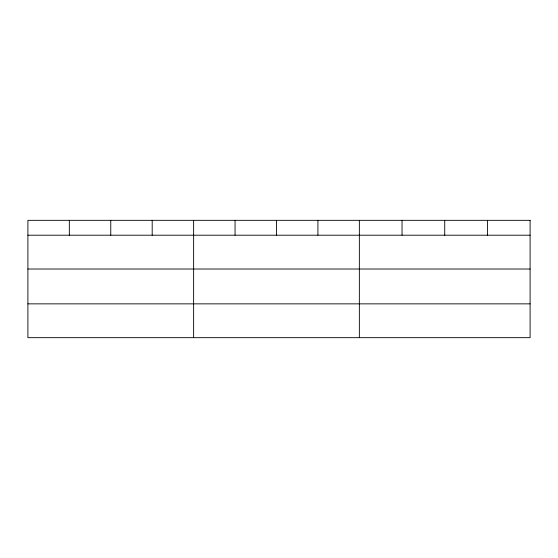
<?xml version="1.0" encoding="UTF-8"?>
<svg xmlns="http://www.w3.org/2000/svg" width="558" height="558" viewBox="0 0 558 558"><rect width="100%" height="100%" fill="white"/><g stroke="black" fill="none" stroke-linecap="round" stroke-linejoin="round"><path stroke-width="0.84" d="M27.9 235.204L530.1 235.204M27.9 269.019L530.1 269.019M27.9 303.859L530.1 303.859M487.413 220.326L487.413 235.204M444.726 220.326L444.726 235.204M402.039 220.326L402.039 235.204M359.352 220.326L359.352 337.674M317.921 220.326L317.921 235.204M276.489 220.326L276.489 235.204M235.058 220.326L235.058 235.204M193.626 220.326L193.626 337.674M152.195 220.326L152.195 235.204M110.763 220.326L110.763 235.204M69.332 220.326L69.332 235.204M530.1 220.326L27.9 220.326L27.9 337.674L530.1 337.674L530.1 220.326"/></g></svg>
